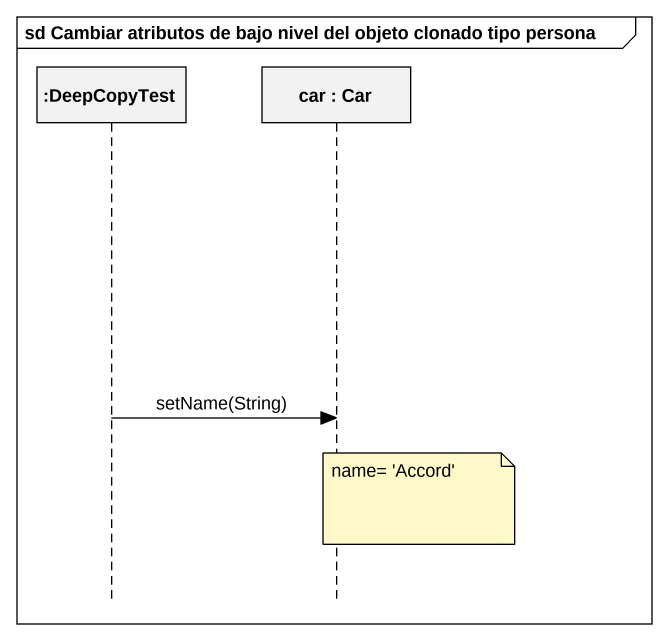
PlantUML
@startuml
mainframe sd Cambiar atributos de bajo nivel del objeto clonado tipo persona
hide footbox
participant ":DeepCopyTest" as DeepCopyTest
participant "car : Car" as car

DeepCopyTest -> car : setName(String)
note over car : name= 'Accord'
@enduml
